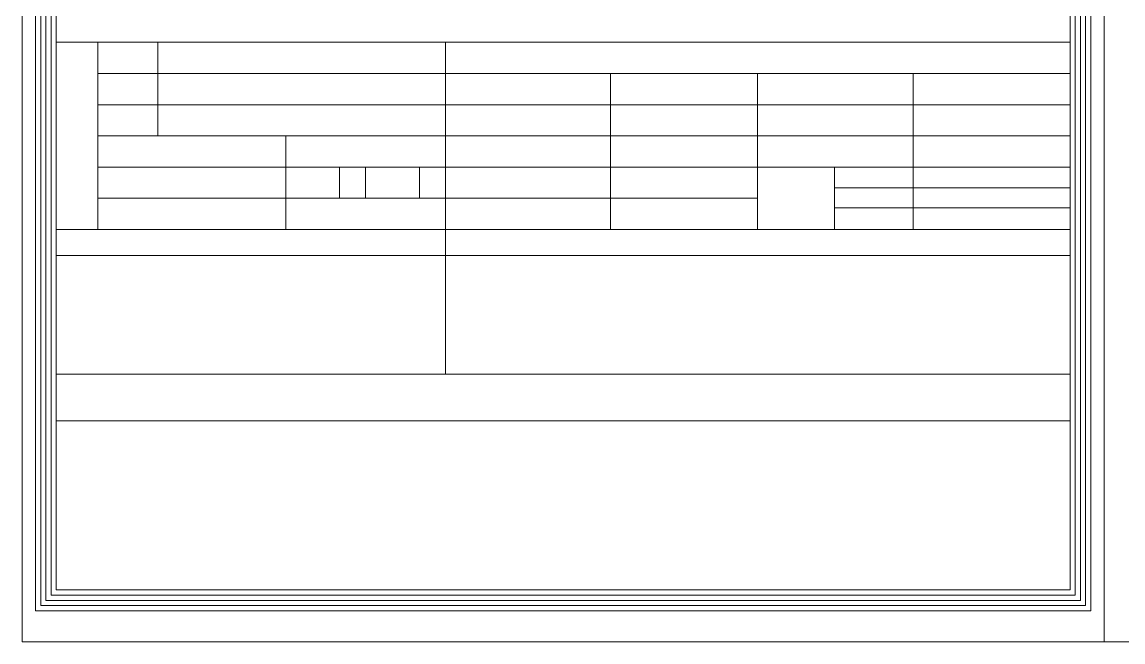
# Model space of a CAD drawing. Header units: millimetres. Extents: x 1373 to 40779, y 1939 to 6439.
# Drawn here: x 1373 to 2369, y 1939 to 2499 of the extents above; entities that cross this region are included whole.
import ezdxf

# ---------------------------------------------------------------- set-up
doc = ezdxf.new("R2010")
doc.units = ezdxf.units.MM
for name, color, linetype, lineweight in [('A-ANNO-DIMS', 211, 'Continuous', 18), ('A-WALL', 20, 'Continuous', 9), ('ANTET YAZILARI', 7, 'Continuous', 20)]:
    doc.layers.add(name, color=color, linetype=linetype, lineweight=lineweight)

msp = doc.modelspace()

# ---------------------------------------------------------------- linework, layer by layer
at = {"layer": 'A-ANNO-DIMS', "lineweight": 18, "ltscale": 2}
msp.add_line((2352.49, 6385.2), (2352.49, 1990.2), dxfattribs=at)
msp.add_lwpolyline([(2352.49, 1938.61), (5430.26, 1938.61), (5430.26, 6438.61), (2352.49, 6438.61)], close=True, dxfattribs=at)
at = {"layer": 'A-WALL', "color": 7}
msp.add_lwpolyline([(2352.49, 3378.01), (1373.14, 3378.01), (1373.14, 1938.61), (2352.49, 1938.61)], close=True, dxfattribs=at)
at = {"layer": 'ANTET YAZILARI', "color": 7}
msp.add_line((1404.17, 2191.71), (1404.17, 3346.97), dxfattribs=at)
at = {"layer": 'ANTET YAZILARI'}
for p, q in [((1404.17, 2480.89), (2321.46, 2480.89)), ((1441.79, 2480.89), (1441.79, 2311.6)), ((1496.06, 2480.89), (1496.06, 2396.25)), ((1756.38, 2480.89), (2321.46, 2480.89)), ((1756.38, 2480.89), (1756.38, 2180.85)), ((1441.79, 2452.68), (1756.38, 2452.68)), ((1756.38, 2452.68), (2321.46, 2452.68)), ((1905.57, 2452.68), (1905.57, 2311.6)), ((2038.53, 2452.68), (2038.53, 2311.6)), ((2179.61, 2452.68), (2179.61, 2311.6)), ((1441.79, 2424.46), (1756.38, 2424.46)), ((1756.38, 2424.46), (2321.46, 2424.46)), ((1441.79, 2396.25), (1756.38, 2396.25)), ((1611.76, 2396.25), (1611.76, 2311.6)), ((1756.38, 2396.25), (2321.46, 2396.25)), ((1441.79, 2368.03), (1756.38, 2368.03)), ((1660.56, 2368.03), (1660.56, 2339.82)), ((1684.07, 2368.03), (1684.07, 2339.82)), ((1732.87, 2368.03), (1732.87, 2339.82)), ((1756.38, 2368.03), (2321.46, 2368.03)), ((2108.44, 2311.6), (2108.44, 2368.03)), ((2108.44, 2349.15), (2321.46, 2349.15)), ((1441.79, 2339.82), (1756.38, 2339.82)), ((1756.38, 2339.82), (2038.53, 2339.82)), ((2108.44, 2331.03), (2321.46, 2331.03)), ((1404.17, 2311.6), (2321.46, 2311.6)), ((2321.46, 2311.6), (1404.17, 2311.6)), ((1758.99, 2311.6), (2321.46, 2311.6)), ((1404.17, 2288.09), (2321.46, 2288.09)), ((1404.17, 2180.85), (2321.46, 2180.85)), ((1404.17, 2138.65), (2321.46, 2138.65))]:
    msp.add_line(p, q, dxfattribs=at)
at = {"layer": 'ANTET YAZILARI', "color": 7}
for points in [[(2340.27, 1966.83), (1385.36, 1966.83), (1385.36, 3365.78), (2340.27, 3365.78)], [(2335.56, 1971.54), (1390.07, 1971.54), (1390.07, 3361.08), (2335.56, 3361.08)], [(2330.86, 1976.24), (1394.77, 1976.24), (1394.77, 3356.38), (2330.86, 3356.38)], [(2326.16, 1980.94), (1399.47, 1980.94), (1399.47, 3351.68), (2326.16, 3351.68)], [(2321.46, 3346.97), (1404.17, 3346.97), (1404.17, 1985.64), (2321.46, 1985.64)], [(2321.46, 1985.64), (1404.17, 1985.64), (1404.17, 3346.97), (2321.46, 3346.97)]]:
    msp.add_lwpolyline(points, close=True, dxfattribs=at)

doc.saveas('drawing.dxf')
